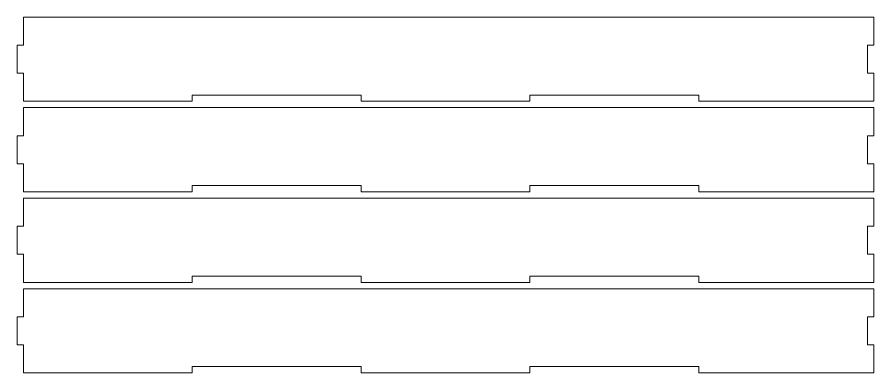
# Model space of a CAD drawing. Header units: millimetres. Extents: x -1983 to 1983, y -412 to 412.
# Drawn here: x 496.9 to 903.9, y -166.5 to 2.5 of the extents above; entities that cross this region are included whole.
import ezdxf

# ---------------------------------------------------------------- set-up
doc = ezdxf.new("R2010")
doc.units = ezdxf.units.MM
doc.header["$MEASUREMENT"] = 0
doc.layers.add('Camada 1', color=7, linetype='Continuous')

msp = doc.modelspace()

# ---------------------------------------------------------------- linework, layer by layer
at = {"layer": 'Camada 1', "color": 250, "lineweight": 9}
for points in [[(903.9377, 2.5), (903.9377, 2.5), (499.9377, 2.5), (499.9377, 2.5), (499.9377, 2.5), (499.9377, 2.5), (499.9377, -10.8333), (499.9377, -10.8333), (499.9377, -10.8333), (499.9377, -10.8333), (496.9377, -10.8333), (496.9377, -10.8333), (496.9377, -10.8333), (496.9377, -10.8333), (496.9377, -24.1667), (496.9377, -24.1667), (496.9377, -24.1667), (496.9377, -24.1667), (499.9377, -24.1667), (499.9377, -24.1667), (499.9377, -24.1667), (499.9377, -24.1667), (499.9377, -37.5), (499.9377, -37.5), (499.9377, -37.5), (499.9377, -37.5), (580.1377, -37.5), (580.1377, -37.5), (580.1377, -37.5), (580.1377, -37.5), (580.1377, -34.5), (580.1377, -34.5), (580.1377, -34.5), (580.1377, -34.5), (660.3377, -34.5), (660.3377, -34.5), (660.3377, -34.5), (660.3377, -34.5), (660.3377, -37.5), (660.3377, -37.5), (660.3377, -37.5), (660.3377, -37.5), (740.5377, -37.5), (740.5377, -37.5), (740.5377, -37.5), (740.5377, -37.5), (740.5377, -34.5), (740.5377, -34.5), (740.5377, -34.5), (740.5377, -34.5), (820.7377, -34.5), (820.7377, -34.5), (820.7377, -34.5), (820.7377, -34.5), (820.7377, -37.5), (820.7377, -37.5), (820.7377, -37.5), (820.7377, -37.5), (903.9377, -37.5), (903.9377, -37.5), (903.9377, -37.5), (903.9377, -37.5), (903.9377, -24.1667), (903.9377, -24.1667), (903.9377, -24.1667), (903.9377, -24.1667), (900.9377, -24.1667), (900.9377, -24.1667), (900.9377, -24.1667), (900.9377, -24.1667), (900.9377, -10.8333), (900.9377, -10.8333), (900.9377, -10.8333), (900.9377, -10.8333), (903.9377, -10.8333), (903.9377, -10.8333), (903.9377, -10.8333), (903.9377, -10.8333), (903.9377, 2.5), (903.9377, 2.5)], [(903.9377, -40.5), (903.9377, -40.5), (499.9377, -40.5), (499.9377, -40.5), (499.9377, -40.5), (499.9377, -40.5), (499.9377, -53.8333), (499.9377, -53.8333), (499.9377, -53.8333), (499.9377, -53.8333), (496.9377, -53.8333), (496.9377, -53.8333), (496.9377, -53.8333), (496.9377, -53.8333), (496.9377, -67.1667), (496.9377, -67.1667), (496.9377, -67.1667), (496.9377, -67.1667), (499.9377, -67.1667), (499.9377, -67.1667), (499.9377, -67.1667), (499.9377, -67.1667), (499.9377, -80.5), (499.9377, -80.5), (499.9377, -80.5), (499.9377, -80.5), (580.1377, -80.5), (580.1377, -80.5), (580.1377, -80.5), (580.1377, -80.5), (580.1377, -77.5), (580.1377, -77.5), (580.1377, -77.5), (580.1377, -77.5), (660.3377, -77.5), (660.3377, -77.5), (660.3377, -77.5), (660.3377, -77.5), (660.3377, -80.5), (660.3377, -80.5), (660.3377, -80.5), (660.3377, -80.5), (740.5377, -80.5), (740.5377, -80.5), (740.5377, -80.5), (740.5377, -80.5), (740.5377, -77.5), (740.5377, -77.5), (740.5377, -77.5), (740.5377, -77.5), (820.7377, -77.5), (820.7377, -77.5), (820.7377, -77.5), (820.7377, -77.5), (820.7377, -80.5), (820.7377, -80.5), (820.7377, -80.5), (820.7377, -80.5), (903.9377, -80.5), (903.9377, -80.5), (903.9377, -80.5), (903.9377, -80.5), (903.9377, -67.1667), (903.9377, -67.1667), (903.9377, -67.1667), (903.9377, -67.1667), (900.9377, -67.1667), (900.9377, -67.1667), (900.9377, -67.1667), (900.9377, -67.1667), (900.9377, -53.8333), (900.9377, -53.8333), (900.9377, -53.8333), (900.9377, -53.8333), (903.9377, -53.8333), (903.9377, -53.8333), (903.9377, -53.8333), (903.9377, -53.8333), (903.9377, -40.5), (903.9377, -40.5)], [(903.9377, -83.5), (903.9377, -83.5), (499.9377, -83.5), (499.9377, -83.5), (499.9377, -83.5), (499.9377, -83.5), (499.9377, -96.8333), (499.9377, -96.8333), (499.9377, -96.8333), (499.9377, -96.8333), (496.9377, -96.8333), (496.9377, -96.8333), (496.9377, -96.8333), (496.9377, -96.8333), (496.9377, -110.1667), (496.9377, -110.1667), (496.9377, -110.1667), (496.9377, -110.1667), (499.9377, -110.1667), (499.9377, -110.1667), (499.9377, -110.1667), (499.9377, -110.1667), (499.9377, -123.5), (499.9377, -123.5), (499.9377, -123.5), (499.9377, -123.5), (580.1377, -123.5), (580.1377, -123.5), (580.1377, -123.5), (580.1377, -123.5), (580.1377, -120.5), (580.1377, -120.5), (580.1377, -120.5), (580.1377, -120.5), (660.3377, -120.5), (660.3377, -120.5), (660.3377, -120.5), (660.3377, -120.5), (660.3377, -123.5), (660.3377, -123.5), (660.3377, -123.5), (660.3377, -123.5), (740.5377, -123.5), (740.5377, -123.5), (740.5377, -123.5), (740.5377, -123.5), (740.5377, -120.5), (740.5377, -120.5), (740.5377, -120.5), (740.5377, -120.5), (820.7377, -120.5), (820.7377, -120.5), (820.7377, -120.5), (820.7377, -120.5), (820.7377, -123.5), (820.7377, -123.5), (820.7377, -123.5), (820.7377, -123.5), (903.9377, -123.5), (903.9377, -123.5), (903.9377, -123.5), (903.9377, -123.5), (903.9377, -110.1667), (903.9377, -110.1667), (903.9377, -110.1667), (903.9377, -110.1667), (900.9377, -110.1667), (900.9377, -110.1667), (900.9377, -110.1667), (900.9377, -110.1667), (900.9377, -96.8333), (900.9377, -96.8333), (900.9377, -96.8333), (900.9377, -96.8333), (903.9377, -96.8333), (903.9377, -96.8333), (903.9377, -96.8333), (903.9377, -96.8333), (903.9377, -83.5), (903.9377, -83.5)], [(903.9377, -126.5), (903.9377, -126.5), (499.9377, -126.5), (499.9377, -126.5), (499.9377, -126.5), (499.9377, -126.5), (499.9377, -139.8333), (499.9377, -139.8333), (499.9377, -139.8333), (499.9377, -139.8333), (496.9377, -139.8333), (496.9377, -139.8333), (496.9377, -139.8333), (496.9377, -139.8333), (496.9377, -153.1667), (496.9377, -153.1667), (496.9377, -153.1667), (496.9377, -153.1667), (499.9377, -153.1667), (499.9377, -153.1667), (499.9377, -153.1667), (499.9377, -153.1667), (499.9377, -166.5), (499.9377, -166.5), (499.9377, -166.5), (499.9377, -166.5), (580.1377, -166.5), (580.1377, -166.5), (580.1377, -166.5), (580.1377, -166.5), (580.1377, -163.5), (580.1377, -163.5), (580.1377, -163.5), (580.1377, -163.5), (660.3377, -163.5), (660.3377, -163.5), (660.3377, -163.5), (660.3377, -163.5), (660.3377, -166.5), (660.3377, -166.5), (660.3377, -166.5), (660.3377, -166.5), (740.5377, -166.5), (740.5377, -166.5), (740.5377, -166.5), (740.5377, -166.5), (740.5377, -163.5), (740.5377, -163.5), (740.5377, -163.5), (740.5377, -163.5), (820.7377, -163.5), (820.7377, -163.5), (820.7377, -163.5), (820.7377, -163.5), (820.7377, -166.5), (820.7377, -166.5), (820.7377, -166.5), (820.7377, -166.5), (903.9377, -166.5), (903.9377, -166.5), (903.9377, -166.5), (903.9377, -166.5), (903.9377, -153.1667), (903.9377, -153.1667), (903.9377, -153.1667), (903.9377, -153.1667), (900.9377, -153.1667), (900.9377, -153.1667), (900.9377, -153.1667), (900.9377, -153.1667), (900.9377, -139.8333), (900.9377, -139.8333), (900.9377, -139.8333), (900.9377, -139.8333), (903.9377, -139.8333), (903.9377, -139.8333), (903.9377, -139.8333), (903.9377, -139.8333), (903.9377, -126.5), (903.9377, -126.5)]]:
    msp.add_open_spline(points, degree=3, knots=[0, 0, 0, 0, 0.04761905, 0.04761905, 0.04761905, 0.04761905, 0.0952381, 0.0952381, 0.0952381, 0.0952381, 0.14285714, 0.14285714, 0.14285714, 0.14285714, 0.19047619, 0.19047619, 0.19047619, 0.19047619, 0.23809524, 0.23809524, 0.23809524, 0.23809524, 0.28571429, 0.28571429, 0.28571429, 0.28571429, 0.33333333, 0.33333333, 0.33333333, 0.33333333, 0.38095238, 0.38095238, 0.38095238, 0.38095238, 0.42857143, 0.42857143, 0.42857143, 0.42857143, 0.47619048, 0.47619048, 0.47619048, 0.47619048, 0.52380952, 0.52380952, 0.52380952, 0.52380952, 0.57142857, 0.57142857, 0.57142857, 0.57142857, 0.61904762, 0.61904762, 0.61904762, 0.61904762, 0.66666667, 0.66666667, 0.66666667, 0.66666667, 0.71428571, 0.71428571, 0.71428571, 0.71428571, 0.76190476, 0.76190476, 0.76190476, 0.76190476, 0.80952381, 0.80952381, 0.80952381, 0.80952381, 0.85714286, 0.85714286, 0.85714286, 0.85714286, 0.9047619, 0.9047619, 0.9047619, 0.9047619, 1, 1, 1, 1], dxfattribs=at)

doc.saveas('drawing.dxf')
